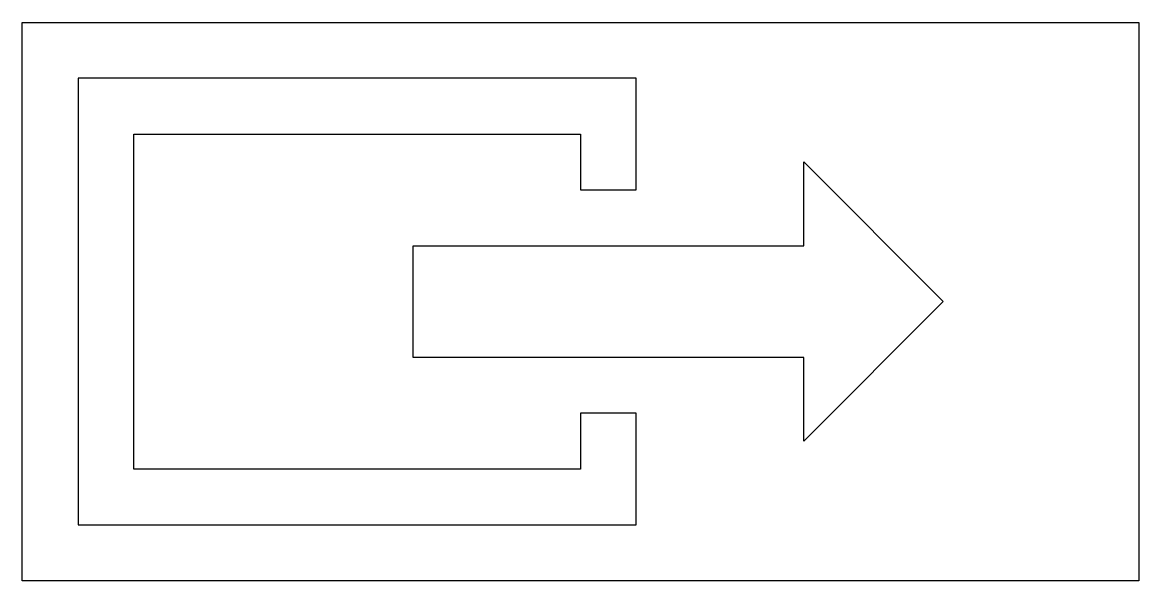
# Model space of a CAD drawing. Extents: x 0 to 40, y 0 to 20.
import ezdxf

# ---------------------------------------------------------------- set-up
doc = ezdxf.new("R2010")
doc.units = 0
doc.header["$MEASUREMENT"] = 0
doc.layers.get('0').update_dxf_attribs({"linetype": 'CONTINUOUS'})

msp = doc.modelspace()

# ---------------------------------------------------------------- linework, layer by layer
at = {"color": 0, "linetype": 'ByBlock'}
for points in [[(0, 0), (0, 20), (40, 20), (40, 0)], [(2, 2), (22, 2), (22, 6), (20, 6), (20, 4), (4, 4), (4, 16), (20, 16), (20, 14), (22, 14), (22, 18), (2, 18)], [(14, 12), (28, 12), (28, 15), (33, 10), (28, 5), (28, 8), (14, 8)]]:
    msp.add_lwpolyline(points, close=True, dxfattribs=at)

doc.saveas('drawing.dxf')
